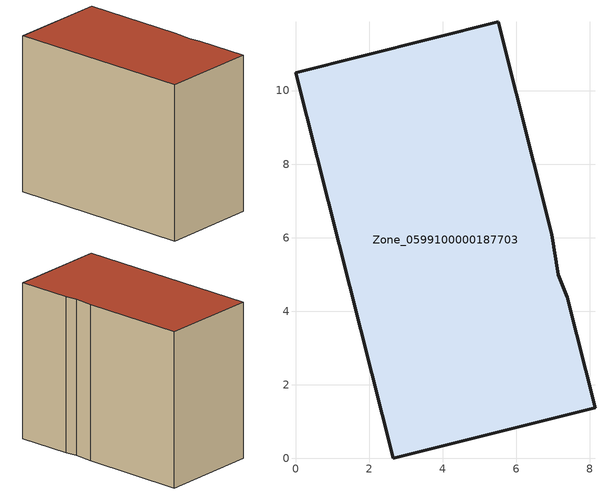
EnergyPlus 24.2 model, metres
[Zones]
Zone_0599100000187703
 floor ground (C_G): 6.97,6.09 7.16,4.99 7.4,4.37 8.15,1.37 2.66,0 0,10.49 5.52,11.87 z0
 wall outside (C_F): 2.66,0 8.15,1.37 7.4,4.37 7.16,4.99 6.97,6.09 5.52,11.87 0,10.49 2.66,0 z0:9.09
 roof outside (C_R): 7.16,4.99 6.97,6.09 5.52,11.87 0,10.49 2.66,0 8.15,1.37 7.4,4.37 z9.09
[BUILDING]
Pand.0599100000187703: North Axis=0; Terrain=City; Loads Convergence Tolerance Value=0.04; Temperature Convergence Tolerance Value=0.4; Solar Distribution=FullExterior; Maximum Number of Warmup Days=25; Minimum Number of Warmup Days=1
[Site:Location]
Rotterdam.The.Hague.AP_ZH_NLD Design_Conditions: Latitude=51.96; Longitude=4.45; Time Zone=1; Elevation=-4.5
[SITE:GROUNDTEMPERATURE:BUILDINGSURFACE]
18, 18, 18, 18, 18, 18, 18, 18, 18, 18, 18, 18
[MATERIAL] Thermal Absorptance=0.9; Solar Absorptance=0.7; Visible Absorptance=0.7
Name | Roughness | Thickness | Conductivity | Density | Specific Heat
G.TC.1975-1991 | MediumSmooth | 0.15 | 0.288461 | 540 | 1210
F.TC.1975-1991 | Rough | 0.3 | 0.230769 | 1920 | 840
R.TC.1975-1991 | MediumRough | 0.2 | 0.153846 | 1500 | 1000
[CONSTRUCTION]
C_G: G.TC.1975-1991
C_F: F.TC.1975-1991
C_R: R.TC.1975-1991
[ZONE]
Zone_0599100000187703: Type=1; Multiplier=1; Ceiling Height=Autocalculate; Volume=Autocalculate; Floor Area=autocalculate; Part of Total Floor Area=Yes
[ZONEINFILTRATION:DESIGNFLOWRATE]
Infil_Zone_0599100000187703: Zone or ZoneList or Space or SpaceList=Zone_0599100000187703; Schedule=AlwaysOn; Design Flow Rate Calculation Method=Flow/Area; Flow Rate per Floor Area=0.003; Constant Term Coefficient=1; Temperature Term Coefficient=0; Velocity Term Coefficient=0; Velocity Squared Term Coefficient=0
[HVACTEMPLATE:ZONE:IDEALLOADSAIRSYSTEM]
Zone_0599100000187703: Maximum Heating Supply Air Temperature=50; Minimum Cooling Supply Air Temperature=13; Maximum Heating Supply Air Humidity Ratio=0.0156; Minimum Cooling Supply Air Humidity Ratio=0.0077; Heating Limit=NoLimit; Cooling Limit=NoLimit; Dehumidification Control Type=ConstantSensibleHeatRatio; Cooling Sensible Heat Ratio=0.7; Dehumidification Setpoint=60; Humidification Control Type=None; Humidification Setpoint=30; Outdoor Air Method=None; Outdoor Air Flow Rate per Person=0.00944; Outdoor Air Flow Rate per Zone Floor Area=0; Outdoor Air Flow Rate per Zone=0; Demand Controlled Ventilation Type=None; Outdoor Air Economizer Type=NoEconomizer; Heat Recovery Type=None; Sensible Heat Recovery Effectiveness=0.7; Latent Heat Recovery Effectiveness=0.65
[ZONECONTROL:THERMOSTAT]
ThermostatControl_Zone_0599100000187703: Zone or ZoneList=Zone_0599100000187703; Control Type Schedule=DualSetpointControlType; Control 1=Thermostat_Zone_0599100000187703; Temperature Difference Between Cutout And Setpoint=0
[THERMOSTATSETPOINT:DUALSETPOINT]
Thermostat_Zone_0599100000187703: Heating Setpoint Temperature Schedule=HeatingSetpoint_Zone_0599100000187703; Cooling Setpoint Temperature Schedule=CoolingSetpoint_Zone_0599100000187703
[SCHEDULE:COMPACT]
HeatingSetpoint_Zone_0599100000187703: Through: 12/31, For: AllDays, Until: 24:00, 21
CoolingSetpoint_Zone_0599100000187703: Through: 12/31, For: AllDays, Until: 24:00, 24
DualSetpointControlType: Through: 12/31, For: AllDays, Until: 24:00, 4
AlwaysOn: Through: 12/31, For: AllDays, Until: 24:00, 1
